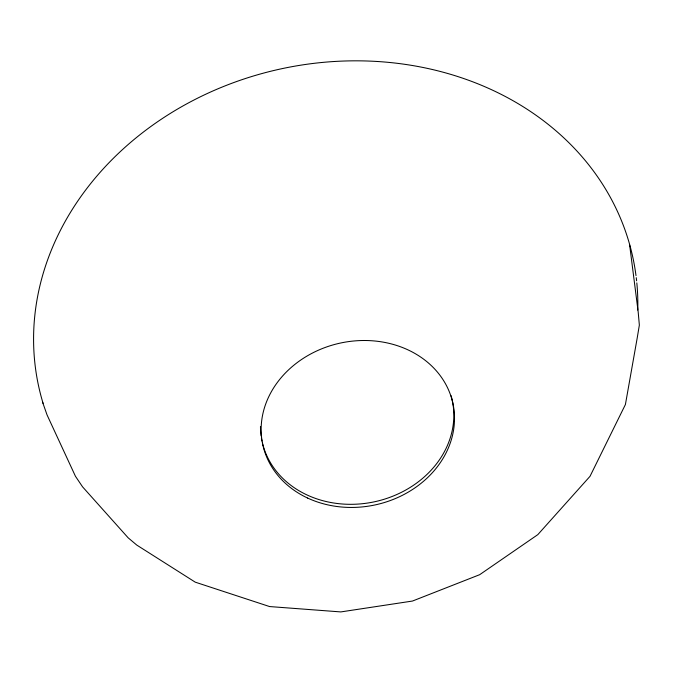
<?xml version="1.0" encoding="UTF-8"?>
<svg xmlns="http://www.w3.org/2000/svg" width="673" height="673" viewBox="0 0 673 673"><rect width="100%" height="100%" fill="white"/><g stroke="black" fill="none" stroke-linecap="round" stroke-linejoin="round"><path stroke-width="1.01" d="M42.609 402.269L47.06 414.938L75.452 476.282L82.586 486.865L128.173 537.836L136.762 545.071L195.246 582.162L269.587 606.558L340.816 611.917L412.473 601.048L479.664 574.692L537.811 534.64L590.011 476.324L625.41 404.523L637.18 338.166L639.35 325.101L638.181 311.927L629.625 244.879M636.254 277.68A304.011 258.659 -12.2 0 1 636.608 280.809M636.818 282.896A304.011 258.659 -12.2 0 1 637.768 310.034M43.08 403.337A304.011 258.659 -12.2 0 1 281.306 68.806A304.011 258.659 -12.2 0 1 635.993 275.602M451.07 395.665A97.282 82.771 -12.2 0 1 380.666 500.275A97.282 82.771 -12.2 0 1 263.522 447.007M263.227 446.031A97.282 82.771 -12.2 0 1 262.445 443.061M261.982 441.042A97.282 82.771 -12.2 0 1 261.41 437.997M261.107 435.944A97.282 82.771 -12.2 0 1 260.468 426.632M307.628 498.054A97.282 82.771 -12.2 0 0 454.485 420.246A97.282 82.771 -12.2 0 0 311.363 353.619A97.282 82.771 -12.2 0 0 307.628 498.054"/></g></svg>
